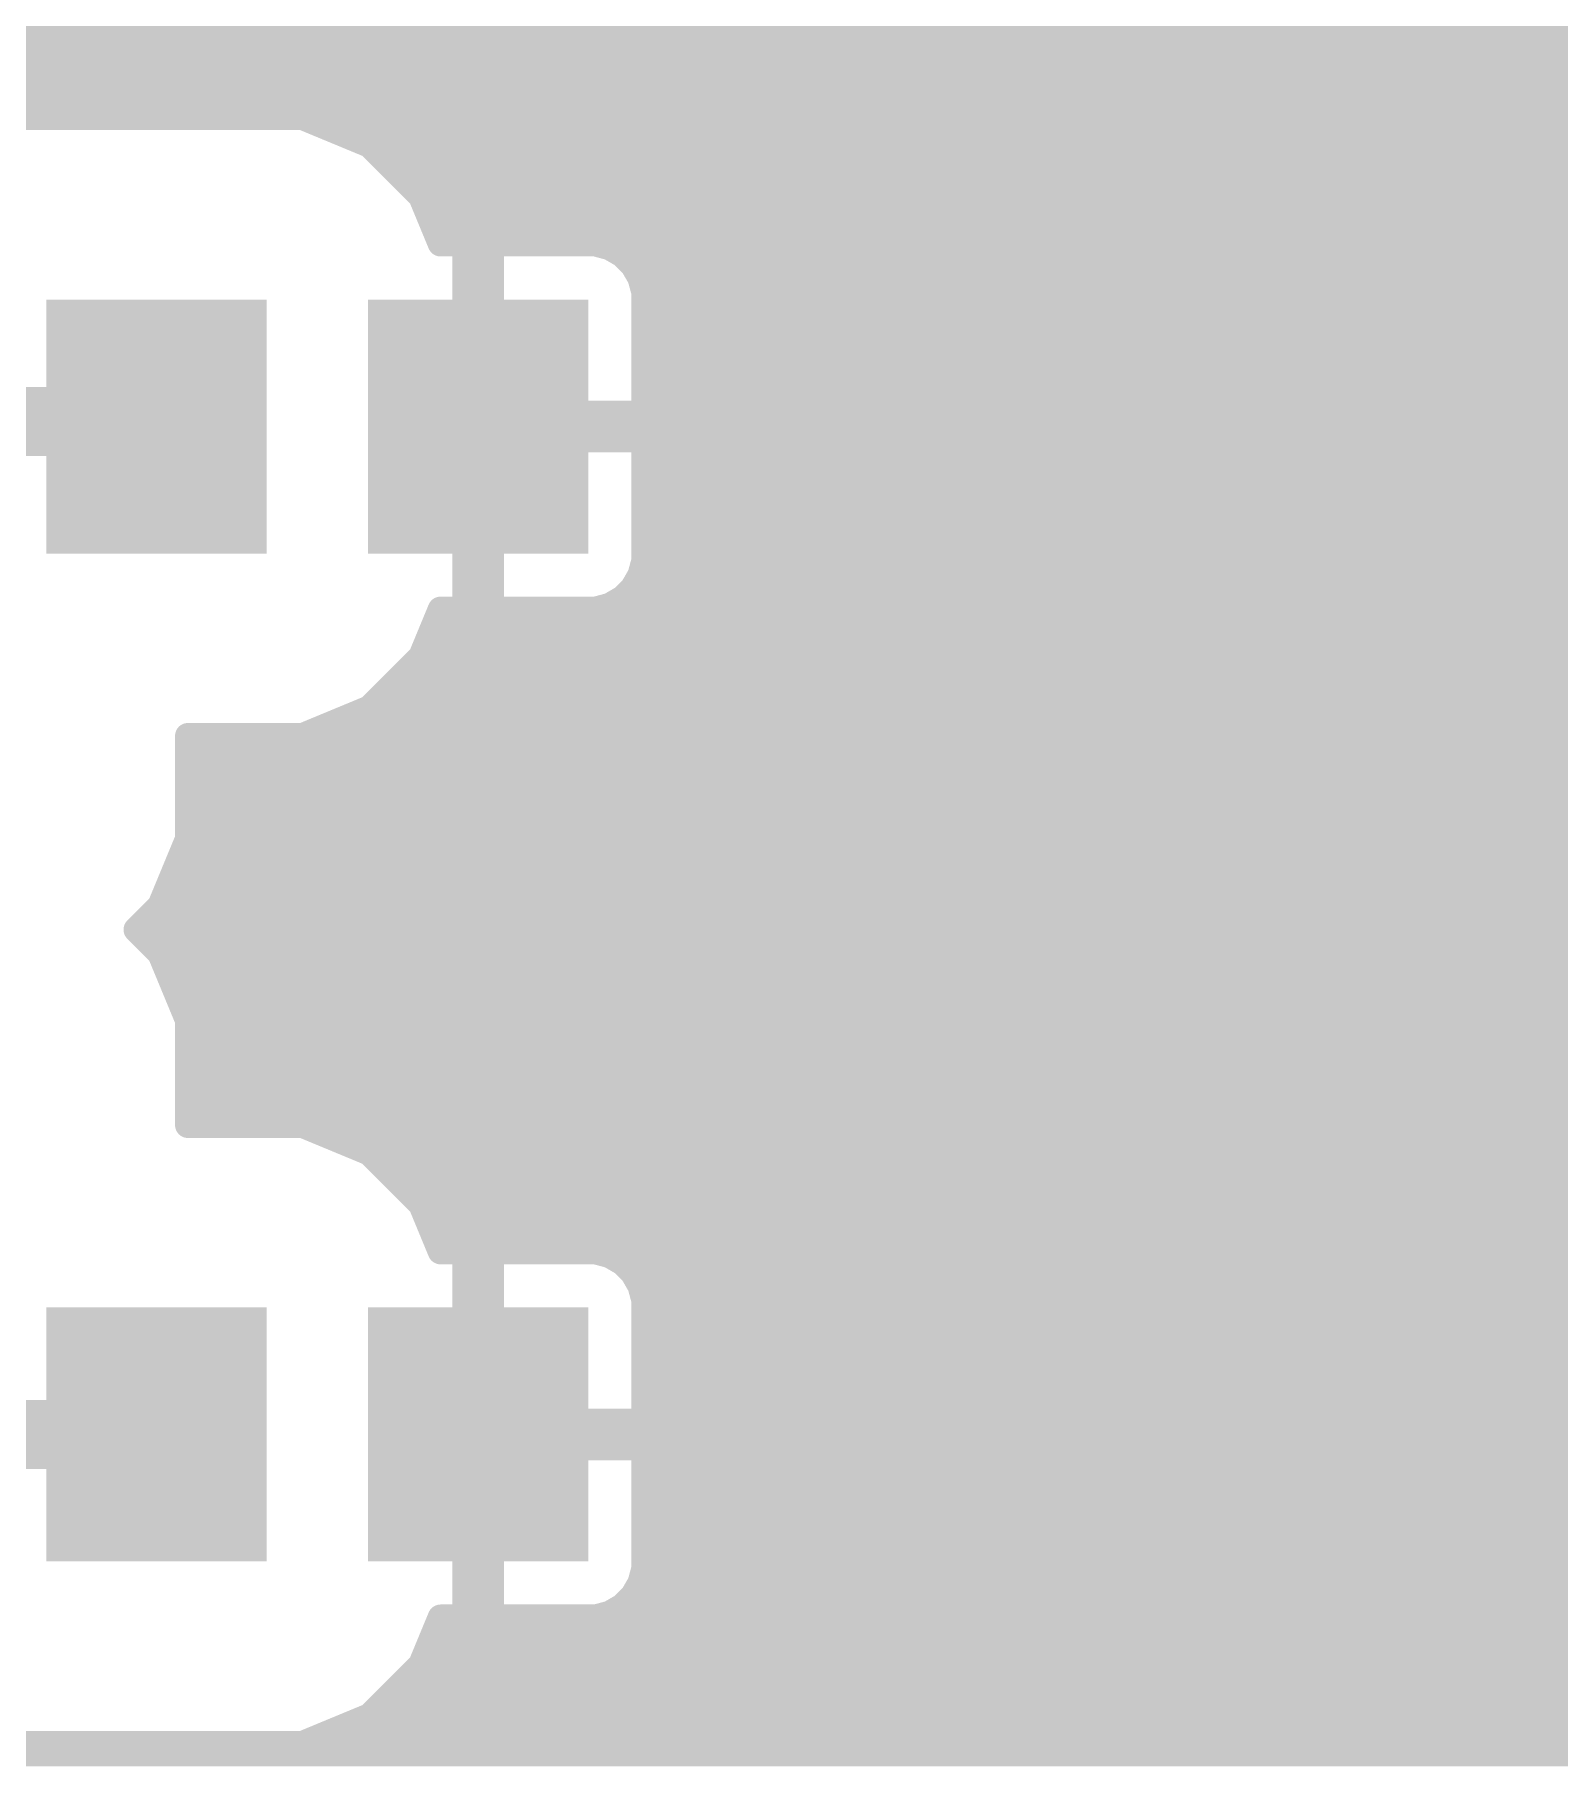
# Model space of a CAD drawing. Extents: x 0 to 75, y 0 to 35.
# Drawn here: x 51.02 to 60.03, y 11.84 to 22.03 of the extents above; entities that cross this region are included whole.
import ezdxf

# ---------------------------------------------------------------- set-up
doc = ezdxf.new("R2010")
doc.units = 0
doc.layers.add('1', color=12, linetype='CONTINUOUS')

# ---------------------------------------------------------------- blocks, each defined once
blk = doc.blocks.new('RECT')
blk.add_solid([(-0.5, -0.5), (0.5, -0.5), (-0.5, 0.5), (0.5, 0.5)])

msp = doc.modelspace()

# ---------------------------------------------------------------- linework, layer by layer
at = {"layer": '1'}
for points, const_width in [([(48.9073, 22.098), (73.9078, 22.098)], 0.1524), ([(48.7549, 21.9456), (73.9078, 21.9456)], 0.1524), ([(48.6025, 21.7932), (73.9078, 21.7932)], 0.1524), ([(48.4501, 21.6408), (73.9078, 21.6408)], 0.1524), ([(52.6041, 21.5462), (50.8759, 21.5462)], 0.1524), ([(52.9996, 21.3824), (52.6041, 21.5462)], 0.1524), ([(52.7436, 21.4884), (73.9078, 21.4884)], 0.1524), ([(53.3024, 21.0796), (52.9996, 21.3824)], 0.1524), ([(53.046, 21.336), (73.9078, 21.336)], 0.1524), ([(53.1984, 21.1836), (73.9078, 21.1836)], 0.1524), ([(53.4181, 20.8002), (53.3024, 21.0796)], 0.1524), ([(53.3224, 21.0312), (73.9078, 21.0312)], 0.1524), ([(53.3855, 20.8788), (73.9078, 20.8788)], 0.1524), ([(53.5638, 20.8002), (53.4181, 20.8002)], 0.1524), ([(53.5638, 19.7962), (53.5638, 20.8002)], 0.1524), ([(53.5638, 20.7264), (53.7162, 20.7264)], 0.1524), ([(54.3335, 20.8002), (53.7162, 20.8002)], 0.1524), ([(53.7162, 20.8002), (53.7162, 19.7962)], 0.1524), ([(54.4175, 20.7777), (54.3335, 20.8002)], 0.1524), ([(54.4927, 20.7342), (54.4175, 20.7777)], 0.1524), ([(54.5542, 20.6727), (54.4927, 20.7342)], 0.1524), ([(54.5006, 20.7264), (73.9078, 20.7264)], 0.1524), ([(54.5977, 20.5975), (54.5542, 20.6727)], 0.1524), ([(53.5638, 20.574), (53.7162, 20.574)], 0.1524), ([(54.6202, 20.5135), (54.5977, 20.5975)], 0.1524), ([(54.604, 20.574), (73.9078, 20.574)], 0.1524), ([(53.5638, 20.4216), (53.7162, 20.4216)], 0.1524), ([(54.6202, 19.7962), (54.6202, 20.5135)], 0.1524), ([(54.6202, 20.4216), (73.9078, 20.4216)], 0.1524), ([(53.5638, 20.2692), (53.7162, 20.2692)], 0.1524), ([(54.6202, 20.2692), (73.9078, 20.2692)], 0.1524), ([(53.5638, 20.1168), (53.7162, 20.1168)], 0.1524), ([(54.6202, 20.1168), (73.9078, 20.1168)], 0.1524), ([(53.5638, 19.9644), (53.7162, 19.9644)], 0.1524), ([(54.6202, 19.9644), (73.9078, 19.9644)], 0.1524), ([(51.71, 19.75), (50.5, 19.75)], 0.4064), ([(51.74, 19.72), (51.71, 19.75)], 0.4064), ([(53.5638, 19.812), (53.7162, 19.812)], 0.1524), ([(54.6202, 19.812), (73.9078, 19.812)], 0.1524), ([(53.7162, 19.7962), (53.5638, 19.7962)], 0.1524), ([(53.7162, 19.6438), (53.7162, 19.7962)], 0.1524), ([(53.7162, 19.7962), (54.6202, 19.7962)], 0.1524), ([(53.5638, 18.6398), (53.5638, 19.6438)], 0.1524), ([(53.5638, 19.6438), (53.7162, 19.6438)], 0.1524), ([(53.7162, 19.6596), (73.9078, 19.6596)], 0.1524), ([(53.7162, 19.6438), (53.7162, 18.6398)], 0.1524), ([(54.6202, 19.6438), (53.7162, 19.6438)], 0.1524), ([(54.6202, 18.9265), (54.6202, 19.6438)], 0.1524), ([(53.5638, 19.5072), (53.7162, 19.5072)], 0.1524), ([(54.6202, 19.5072), (73.9078, 19.5072)], 0.1524), ([(53.5638, 19.3548), (53.7162, 19.3548)], 0.1524), ([(54.6202, 19.3548), (73.9078, 19.3548)], 0.1524), ([(53.5638, 19.2024), (53.7162, 19.2024)], 0.1524), ([(54.6202, 19.2024), (73.9078, 19.2024)], 0.1524), ([(53.5638, 19.05), (53.7162, 19.05)], 0.1524), ([(54.6202, 19.05), (73.9078, 19.05)], 0.1524), ([(53.5638, 18.8976), (53.7162, 18.8976)], 0.1524), ([(54.5977, 18.8425), (54.6202, 18.9265)], 0.1524), ([(54.6124, 18.8976), (73.9078, 18.8976)], 0.1524), ([(54.5542, 18.7673), (54.5977, 18.8425)], 0.1524), ([(53.5638, 18.7452), (53.7162, 18.7452)], 0.1524), ([(54.4175, 18.6623), (54.4927, 18.7058)], 0.1524), ([(54.4927, 18.7058), (54.5542, 18.7673)], 0.1524), ([(54.5322, 18.7452), (73.9078, 18.7452)], 0.1524), ([(53.3024, 18.3604), (53.4181, 18.6398)], 0.1524), ([(53.3986, 18.5928), (73.9078, 18.5928)], 0.1524), ([(53.4181, 18.6398), (53.5638, 18.6398)], 0.1524), ([(53.7162, 18.6398), (54.3335, 18.6398)], 0.1524), ([(54.3335, 18.6398), (54.4175, 18.6623)], 0.1524), ([(53.3355, 18.4404), (73.9078, 18.4404)], 0.1524), ([(52.9996, 18.0576), (53.3024, 18.3604)], 0.1524), ([(53.23, 18.288), (73.9078, 18.288)], 0.1524), ([(53.0776, 18.1356), (73.9078, 18.1356)], 0.1524), ([(52.6041, 17.8938), (52.9996, 18.0576)], 0.1524), ([(52.8199, 17.9832), (73.9078, 17.9832)], 0.1524), ([(51.9262, 17.2859), (51.9262, 17.8938)], 0.1524), ([(51.9262, 17.8938), (52.6041, 17.8938)], 0.1524), ([(51.9262, 17.8308), (73.9078, 17.8308)], 0.1524), ([(51.9262, 17.6784), (73.9078, 17.6784)], 0.1524), ([(51.9262, 17.526), (73.9078, 17.526)], 0.1524), ([(51.9262, 17.3736), (73.9078, 17.3736)], 0.1524), ([(51.7624, 16.8904), (51.9262, 17.2859)], 0.1524), ([(51.8994, 17.2212), (73.9078, 17.2212)], 0.1524), ([(51.8363, 17.0688), (73.9078, 17.0688)], 0.1524), ([(51.622, 16.75), (51.7624, 16.8904)], 0.1524), ([(51.7731, 16.9164), (73.9078, 16.9164)], 0.1524), ([(51.7624, 16.6096), (51.622, 16.75)], 0.1524), ([(51.636, 16.764), (73.9078, 16.764)], 0.1524), ([(51.7604, 16.6116), (73.9078, 16.6116)], 0.1524), ([(51.9262, 16.2141), (51.7624, 16.6096)], 0.1524), ([(51.8247, 16.4592), (73.9078, 16.4592)], 0.1524), ([(51.8878, 16.3068), (73.9078, 16.3068)], 0.1524), ([(51.9262, 15.5962), (51.9262, 16.2141)], 0.1524), ([(51.9262, 16.1544), (73.9078, 16.1544)], 0.1524), ([(51.9262, 16.002), (73.9078, 16.002)], 0.1524), ([(51.9262, 15.8496), (73.9078, 15.8496)], 0.1524), ([(51.9262, 15.6972), (73.9078, 15.6972)], 0.1524), ([(52.6041, 15.5962), (51.9262, 15.5962)], 0.1524), ([(52.9996, 15.4324), (52.6041, 15.5962)], 0.1524), ([(52.7282, 15.5448), (73.9078, 15.5448)], 0.1524), ([(53.3024, 15.1296), (52.9996, 15.4324)], 0.1524), ([(53.0396, 15.3924), (73.9078, 15.3924)], 0.1524), ([(53.192, 15.24), (73.9078, 15.24)], 0.1524), ([(53.4181, 14.8502), (53.3024, 15.1296)], 0.1524), ([(53.3198, 15.0876), (73.9078, 15.0876)], 0.1524), ([(53.3829, 14.9352), (73.9078, 14.9352)], 0.1524), ([(53.5638, 14.8502), (53.4181, 14.8502)], 0.1524), ([(53.5638, 13.8462), (53.5638, 14.8502)], 0.1524), ([(54.3335, 14.8502), (53.7162, 14.8502)], 0.1524), ([(53.7162, 14.8502), (53.7162, 13.8462)], 0.1524), ([(54.4175, 14.8277), (54.3335, 14.8502)], 0.1524), ([(54.4927, 14.7842), (54.4175, 14.8277)], 0.1524), ([(53.5638, 14.7828), (53.7162, 14.7828)], 0.1524), ([(54.5542, 14.7227), (54.4927, 14.7842)], 0.1524), ([(54.4942, 14.7828), (73.9078, 14.7828)], 0.1524), ([(54.5977, 14.6475), (54.5542, 14.7227)], 0.1524), ([(53.5638, 14.6304), (53.7162, 14.6304)], 0.1524), ([(54.6202, 14.5635), (54.5977, 14.6475)], 0.1524), ([(54.6023, 14.6304), (73.9078, 14.6304)], 0.1524), ([(54.6202, 13.8462), (54.6202, 14.5635)], 0.1524), ([(53.5638, 14.478), (53.7162, 14.478)], 0.1524), ([(54.6202, 14.478), (73.9078, 14.478)], 0.1524), ([(53.5638, 14.3256), (53.7162, 14.3256)], 0.1524), ([(54.6202, 14.3256), (73.9078, 14.3256)], 0.1524), ([(53.5638, 14.1732), (53.7162, 14.1732)], 0.1524), ([(54.6202, 14.1732), (73.9078, 14.1732)], 0.1524), ([(53.5638, 14.0208), (53.7162, 14.0208)], 0.1524), ([(54.6202, 14.0208), (73.9078, 14.0208)], 0.1524), ([(51.74, 13.77), (50.48, 13.77)], 0.4064), ([(53.5638, 13.8684), (53.7162, 13.8684)], 0.1524), ([(53.7162, 13.8462), (53.5638, 13.8462)], 0.1524), ([(53.7162, 13.6938), (53.7162, 13.8462)], 0.1524), ([(53.7162, 13.8462), (54.6202, 13.8462)], 0.1524), ([(54.6202, 13.8684), (73.9078, 13.8684)], 0.1524), ([(53.5638, 12.6898), (53.5638, 13.6938)], 0.1524), ([(53.5638, 13.6938), (53.7162, 13.6938)], 0.1524), ([(53.7162, 13.716), (73.9078, 13.716)], 0.1524), ([(53.7162, 13.6938), (53.7162, 12.6898)], 0.1524), ([(54.6202, 13.6938), (53.7162, 13.6938)], 0.1524), ([(54.6202, 12.9765), (54.6202, 13.6938)], 0.1524), ([(53.5638, 13.5636), (53.7162, 13.5636)], 0.1524), ([(54.6202, 13.5636), (73.9078, 13.5636)], 0.1524), ([(53.5638, 13.4112), (53.7162, 13.4112)], 0.1524), ([(54.6202, 13.4112), (73.9078, 13.4112)], 0.1524), ([(53.5638, 13.2588), (53.7162, 13.2588)], 0.1524), ([(54.6202, 13.2588), (73.9078, 13.2588)], 0.1524), ([(53.5638, 13.1064), (53.7162, 13.1064)], 0.1524), ([(54.6202, 13.1064), (73.9078, 13.1064)], 0.1524), ([(54.5977, 12.8925), (54.6202, 12.9765)], 0.1524), ([(53.5638, 12.954), (53.7162, 12.954)], 0.1524), ([(54.5542, 12.8173), (54.5977, 12.8925)], 0.1524), ([(54.6142, 12.954), (73.9078, 12.954)], 0.1524), ([(53.5638, 12.8016), (53.7162, 12.8016)], 0.1524), ([(54.4927, 12.7558), (54.5542, 12.8173)], 0.1524), ([(54.5386, 12.8016), (73.9078, 12.8016)], 0.1524), ([(53.3024, 12.4104), (53.4181, 12.6898)], 0.1524), ([(53.4181, 12.6898), (53.5638, 12.6898)], 0.1524), ([(53.7162, 12.6898), (54.3335, 12.6898)], 0.1524), ([(54.3335, 12.6898), (54.4175, 12.7123)], 0.1524), ([(54.4175, 12.7123), (54.4927, 12.7558)], 0.1524), ([(53.4013, 12.6492), (73.9078, 12.6492)], 0.1524), ([(53.3382, 12.4968), (73.9078, 12.4968)], 0.1524), ([(52.9996, 12.1076), (53.3024, 12.4104)], 0.1524), ([(53.2364, 12.3444), (73.9078, 12.3444)], 0.1524), ([(53.084, 12.192), (73.9078, 12.192)], 0.1524), ([(52.6041, 11.9438), (52.9996, 12.1076)], 0.1524), ([(52.8354, 12.0396), (73.9078, 12.0396)], 0.1524), ([(50.3762, 11.8872), (73.9078, 11.8872)], 0.1524), ([(50.8759, 11.9438), (52.6041, 11.9438)], 0.1524)]:
    msp.add_lwpolyline(points, dxfattribs=dict(at, const_width=const_width))
for points, const_width in [([(52.6186, 21.5814, 1), (52.5895, 21.511)], 0.0762), ([(52.6041, 21.5081, 1), (52.6041, 21.5843)], 0.0762), ([(52.7436, 21.5265, 1), (52.7436, 21.4503)], 0.0762), ([(53.0266, 21.4093, 1), (52.9727, 21.3554)], 0.0762), ([(52.985, 21.3472, 1), (53.0142, 21.4176)], 0.0762), ([(53.046, 21.3741, 1), (53.046, 21.2979)], 0.0762), ([(53.1984, 21.2217, 1), (53.1984, 21.1455)], 0.0762), ([(53.3376, 21.0942, 1), (53.2672, 21.065)], 0.0762), ([(53.2754, 21.0527, 1), (53.3293, 21.1066)], 0.0762), ([(53.3224, 21.0693, 1), (53.3224, 20.9931)], 0.0762), ([(53.3855, 20.9169, 1), (53.3855, 20.8407)], 0.0762), ([(53.4181, 20.8383, 1), (53.4181, 20.7621)], 0.0762), ([(53.3829, 20.7856, 1), (53.4533, 20.8148)], 0.0762), ([(53.6019, 20.8002, 1), (53.5257, 20.8002)], 0.0762), ([(53.5638, 20.7645, 1), (53.5638, 20.6883)], 0.0762), ([(53.5638, 20.7621, 1), (53.5638, 20.8383)], 0.0762), ([(53.7162, 20.8383, 1), (53.7162, 20.7621)], 0.0762), ([(53.7543, 20.8002, 1), (53.6781, 20.8002)], 0.0762), ([(53.7162, 20.6883, 1), (53.7162, 20.7645)], 0.0762), ([(54.3433, 20.837, 1), (54.3236, 20.7634)], 0.0762), ([(54.3335, 20.7621, 1), (54.3335, 20.8383)], 0.0762), ([(54.4365, 20.8107, 1), (54.3984, 20.7447)], 0.0762), ([(54.4076, 20.7409, 1), (54.4273, 20.8145)], 0.0762), ([(54.5197, 20.7612, 1), (54.4658, 20.7073)], 0.0762), ([(54.5006, 20.7645, 1), (54.5006, 20.6883)], 0.0762), ([(54.4737, 20.7012, 1), (54.5118, 20.7672)], 0.0762), ([(54.5872, 20.6918, 1), (54.5212, 20.6537)], 0.0762), ([(54.5273, 20.6458, 1), (54.5812, 20.6997)], 0.0762), ([(53.5638, 20.6121, 1), (53.5638, 20.5359)], 0.0762), ([(53.7162, 20.5359, 1), (53.7162, 20.6121)], 0.0762), ([(54.6345, 20.6073, 1), (54.5609, 20.5876)], 0.0762), ([(54.5647, 20.5784, 1), (54.6307, 20.6165)], 0.0762), ([(54.604, 20.6121, 1), (54.604, 20.5359)], 0.0762), ([(53.5638, 20.4597, 1), (53.5638, 20.3835)], 0.0762), ([(53.7162, 20.3835, 1), (53.7162, 20.4597)], 0.0762), ([(54.6583, 20.5135, 1), (54.5821, 20.5135)], 0.0762), ([(54.6202, 20.4597, 1), (54.6202, 20.3835)], 0.0762), ([(54.5834, 20.5036, 1), (54.657, 20.5233)], 0.0762), ([(53.5638, 20.3073, 1), (53.5638, 20.2311)], 0.0762), ([(53.7162, 20.2311, 1), (53.7162, 20.3073)], 0.0762), ([(54.6202, 20.3073, 1), (54.6202, 20.2311)], 0.0762), ([(53.5638, 20.1549, 1), (53.5638, 20.0787)], 0.0762), ([(53.7162, 20.0787, 1), (53.7162, 20.1549)], 0.0762), ([(54.6202, 20.1549, 1), (54.6202, 20.0787)], 0.0762), ([(53.5638, 20.0025, 1), (53.5638, 19.9263)], 0.0762), ([(53.7162, 19.9263, 1), (53.7162, 20.0025)], 0.0762), ([(54.6202, 20.0025, 1), (54.6202, 19.9263)], 0.0762), ([(51.7818, 19.8218, 1), (51.6382, 19.6782)], 0.2032), ([(51.6682, 19.6482, 1), (51.8118, 19.7918)], 0.2032), ([(51.71, 19.6484, 1), (51.71, 19.8516)], 0.2032), ([(53.5638, 19.8501, 1), (53.5638, 19.7739)], 0.0762), ([(53.7162, 19.7739, 1), (53.7162, 19.8501)], 0.0762), ([(54.6202, 19.8501, 1), (54.6202, 19.7739)], 0.0762), ([(53.5638, 19.8343, 1), (53.5638, 19.7581)], 0.0762), ([(53.5257, 19.7962, 1), (53.6019, 19.7962)], 0.0762), ([(53.7543, 19.7962, 1), (53.6781, 19.7962)], 0.0762), ([(53.7162, 19.8343, 1), (53.7162, 19.7581)], 0.0762), ([(53.6781, 19.7962, 1), (53.7543, 19.7962)], 0.0762), ([(53.7162, 19.7581, 1), (53.7162, 19.8343)], 0.0762), ([(54.5821, 19.7962, 1), (54.6583, 19.7962)], 0.0762), ([(54.6202, 19.7581, 1), (54.6202, 19.8343)], 0.0762), ([(53.6019, 19.6438, 1), (53.5257, 19.6438)], 0.0762), ([(53.5638, 19.6819, 1), (53.5638, 19.6057)], 0.0762), ([(53.7162, 19.6977, 1), (53.7162, 19.6215)], 0.0762), ([(53.7543, 19.6438, 1), (53.6781, 19.6438)], 0.0762), ([(53.7162, 19.6819, 1), (53.7162, 19.6057)], 0.0762), ([(53.6781, 19.6438, 1), (53.7543, 19.6438)], 0.0762), ([(53.7162, 19.6057, 1), (53.7162, 19.6819)], 0.0762), ([(54.6583, 19.6438, 1), (54.5821, 19.6438)], 0.0762), ([(54.6202, 19.6057, 1), (54.6202, 19.6819)], 0.0762), ([(53.5638, 19.5453, 1), (53.5638, 19.4691)], 0.0762), ([(53.7162, 19.4691, 1), (53.7162, 19.5453)], 0.0762), ([(54.6202, 19.5453, 1), (54.6202, 19.4691)], 0.0762), ([(53.5638, 19.3929, 1), (53.5638, 19.3167)], 0.0762), ([(53.7162, 19.3167, 1), (53.7162, 19.3929)], 0.0762), ([(54.6202, 19.3929, 1), (54.6202, 19.3167)], 0.0762), ([(53.5638, 19.2405, 1), (53.5638, 19.1643)], 0.0762), ([(53.7162, 19.1643, 1), (53.7162, 19.2405)], 0.0762), ([(54.6202, 19.2405, 1), (54.6202, 19.1643)], 0.0762), ([(53.5638, 19.0881, 1), (53.5638, 19.0119)], 0.0762), ([(53.7162, 19.0119, 1), (53.7162, 19.0881)], 0.0762), ([(54.6202, 19.0881, 1), (54.6202, 19.0119)], 0.0762), ([(53.5638, 18.9357, 1), (53.5638, 18.8595)], 0.0762), ([(53.7162, 18.8595, 1), (53.7162, 18.9357)], 0.0762), ([(54.6124, 18.9357, 1), (54.6124, 18.8595)], 0.0762), ([(54.5821, 18.9265, 1), (54.6583, 18.9265)], 0.0762), ([(54.657, 18.9167, 1), (54.5834, 18.9364)], 0.0762), ([(54.5609, 18.8524, 1), (54.6345, 18.8327)], 0.0762), ([(54.6307, 18.8235, 1), (54.5647, 18.8616)], 0.0762), ([(53.5638, 18.7833, 1), (53.5638, 18.7071)], 0.0762), ([(53.7162, 18.7071, 1), (53.7162, 18.7833)], 0.0762), ([(54.4658, 18.7327, 1), (54.5197, 18.6788)], 0.0762), ([(54.5118, 18.6728, 1), (54.4737, 18.7388)], 0.0762), ([(54.5322, 18.7833, 1), (54.5322, 18.7071)], 0.0762), ([(54.5212, 18.7863, 1), (54.5872, 18.7482)], 0.0762), ([(54.5812, 18.7403, 1), (54.5273, 18.7942)], 0.0762), ([(53.3986, 18.6309, 1), (53.3986, 18.5547)], 0.0762), ([(53.4181, 18.6779, 1), (53.4181, 18.6017)], 0.0762), ([(53.4533, 18.6252, 1), (53.3829, 18.6544)], 0.0762), ([(53.5257, 18.6398, 1), (53.6019, 18.6398)], 0.0762), ([(53.5638, 18.6017, 1), (53.5638, 18.6779)], 0.0762), ([(53.7162, 18.6779, 1), (53.7162, 18.6017)], 0.0762), ([(53.6781, 18.6398, 1), (53.7543, 18.6398)], 0.0762), ([(54.3236, 18.6766, 1), (54.3433, 18.603)], 0.0762), ([(54.3335, 18.6017, 1), (54.3335, 18.6779)], 0.0762), ([(54.3984, 18.6953, 1), (54.4365, 18.6293)], 0.0762), ([(54.4273, 18.6255, 1), (54.4076, 18.6991)], 0.0762), ([(53.3355, 18.4785, 1), (53.3355, 18.4023)], 0.0762), ([(53.23, 18.3261, 1), (53.23, 18.2499)], 0.0762), ([(53.2672, 18.375, 1), (53.3376, 18.3458)], 0.0762), ([(53.3293, 18.3334, 1), (53.2754, 18.3873)], 0.0762), ([(53.0776, 18.1737, 1), (53.0776, 18.0975)], 0.0762), ([(52.8199, 18.0213, 1), (52.8199, 17.9451)], 0.0762), ([(52.9727, 18.0846, 1), (53.0266, 18.0307)], 0.0762), ([(53.0142, 18.0224, 1), (52.985, 18.0928)], 0.0762), ([(51.9643, 17.8938, 1), (51.8881, 17.8938)], 0.0762), ([(51.9262, 17.9319, 1), (51.9262, 17.8557)], 0.0762), ([(52.5895, 17.929, 1), (52.6186, 17.8586)], 0.0762), ([(52.6041, 17.8557, 1), (52.6041, 17.9319)], 0.0762), ([(51.9262, 17.8689, 1), (51.9262, 17.7927)], 0.0762), ([(51.9262, 17.7165, 1), (51.9262, 17.6403)], 0.0762), ([(51.9262, 17.5641, 1), (51.9262, 17.4879)], 0.0762), ([(51.9262, 17.4117, 1), (51.9262, 17.3355)], 0.0762), ([(51.9614, 17.2713, 1), (51.891, 17.3005)], 0.0762), ([(51.8994, 17.2593, 1), (51.8994, 17.1831)], 0.0762), ([(51.8881, 17.2859, 1), (51.9643, 17.2859)], 0.0762), ([(51.8363, 17.1069, 1), (51.8363, 17.0307)], 0.0762), ([(51.7272, 16.905, 1), (51.7976, 16.8758)], 0.0762), ([(51.7731, 16.9545, 1), (51.7731, 16.8783)], 0.0762), ([(51.7893, 16.8634, 1), (51.7354, 16.9173)], 0.0762), ([(51.6489, 16.7769, 1), (51.595, 16.7231)], 0.0762), ([(51.636, 16.8021, 1), (51.636, 16.7259)], 0.0762), ([(51.595, 16.7769, 1), (51.6489, 16.7231)], 0.0762), ([(51.7604, 16.6497, 1), (51.7604, 16.5735)], 0.0762), ([(51.7976, 16.6242, 1), (51.7272, 16.595)], 0.0762), ([(51.7354, 16.5827, 1), (51.7893, 16.6366)], 0.0762), ([(51.8247, 16.4973, 1), (51.8247, 16.4211)], 0.0762), ([(51.8878, 16.3449, 1), (51.8878, 16.2687)], 0.0762), ([(51.9643, 16.2141, 1), (51.8881, 16.2141)], 0.0762), ([(51.9262, 16.1925, 1), (51.9262, 16.1163)], 0.0762), ([(51.891, 16.1995, 1), (51.9614, 16.2286)], 0.0762), ([(51.9262, 16.0401, 1), (51.9262, 15.9639)], 0.0762), ([(51.9262, 15.8877, 1), (51.9262, 15.8115)], 0.0762), ([(51.9262, 15.7353, 1), (51.9262, 15.6591)], 0.0762), ([(51.9262, 15.6343, 1), (51.9262, 15.5581)], 0.0762), ([(51.8881, 15.5962, 1), (51.9643, 15.5962)], 0.0762), ([(52.6186, 15.6314, 1), (52.5895, 15.561)], 0.0762), ([(52.6041, 15.5581, 1), (52.6041, 15.6343)], 0.0762), ([(52.7282, 15.5829, 1), (52.7282, 15.5067)], 0.0762), ([(53.0266, 15.4593, 1), (52.9727, 15.4054)], 0.0762), ([(52.985, 15.3972, 1), (53.0142, 15.4676)], 0.0762), ([(53.0396, 15.4305, 1), (53.0396, 15.3543)], 0.0762), ([(53.192, 15.2781, 1), (53.192, 15.2019)], 0.0762), ([(53.3376, 15.1442, 1), (53.2672, 15.115)], 0.0762), ([(53.2754, 15.1027, 1), (53.3293, 15.1566)], 0.0762), ([(53.3198, 15.1257, 1), (53.3198, 15.0495)], 0.0762), ([(53.3829, 14.9733, 1), (53.3829, 14.8971)], 0.0762), ([(53.4181, 14.8883, 1), (53.4181, 14.8121)], 0.0762), ([(53.3829, 14.8356, 1), (53.4533, 14.8648)], 0.0762), ([(53.6019, 14.8502, 1), (53.5257, 14.8502)], 0.0762), ([(53.5638, 14.8121, 1), (53.5638, 14.8883)], 0.0762), ([(53.7162, 14.8883, 1), (53.7162, 14.8121)], 0.0762), ([(53.7543, 14.8502, 1), (53.6781, 14.8502)], 0.0762), ([(54.3433, 14.887, 1), (54.3236, 14.8134)], 0.0762), ([(54.3335, 14.8121, 1), (54.3335, 14.8883)], 0.0762), ([(54.4365, 14.8607, 1), (54.3984, 14.7947)], 0.0762), ([(54.4076, 14.7909, 1), (54.4273, 14.8645)], 0.0762), ([(53.5638, 14.8209, 1), (53.5638, 14.7447)], 0.0762), ([(53.7162, 14.7447, 1), (53.7162, 14.8209)], 0.0762), ([(54.5197, 14.8112, 1), (54.4658, 14.7573)], 0.0762), ([(54.4942, 14.8209, 1), (54.4942, 14.7447)], 0.0762), ([(54.4737, 14.7512, 1), (54.5118, 14.8172)], 0.0762), ([(54.5872, 14.7418, 1), (54.5212, 14.7037)], 0.0762), ([(54.5273, 14.6958, 1), (54.5812, 14.7497)], 0.0762), ([(53.5638, 14.6685, 1), (53.5638, 14.5923)], 0.0762), ([(53.7162, 14.5923, 1), (53.7162, 14.6685)], 0.0762), ([(54.6345, 14.6573, 1), (54.5609, 14.6376)], 0.0762), ([(54.6023, 14.6685, 1), (54.6023, 14.5923)], 0.0762), ([(54.5647, 14.6284, 1), (54.6307, 14.6665)], 0.0762), ([(54.6583, 14.5635, 1), (54.5821, 14.5635)], 0.0762), ([(54.5834, 14.5536, 1), (54.657, 14.5733)], 0.0762), ([(53.5638, 14.5161, 1), (53.5638, 14.4399)], 0.0762), ([(53.7162, 14.4399, 1), (53.7162, 14.5161)], 0.0762), ([(54.6202, 14.5161, 1), (54.6202, 14.4399)], 0.0762), ([(53.5638, 14.3637, 1), (53.5638, 14.2875)], 0.0762), ([(53.7162, 14.2875, 1), (53.7162, 14.3637)], 0.0762), ([(54.6202, 14.3637, 1), (54.6202, 14.2875)], 0.0762), ([(53.5638, 14.2113, 1), (53.5638, 14.1351)], 0.0762), ([(53.7162, 14.1351, 1), (53.7162, 14.2113)], 0.0762), ([(54.6202, 14.2113, 1), (54.6202, 14.1351)], 0.0762), ([(53.5638, 14.0589, 1), (53.5638, 13.9827)], 0.0762), ([(53.7162, 13.9827, 1), (53.7162, 14.0589)], 0.0762), ([(54.6202, 14.0589, 1), (54.6202, 13.9827)], 0.0762), ([(51.74, 13.6684, 1), (51.74, 13.8716)], 0.2032), ([(53.5638, 13.9065, 1), (53.5638, 13.8303)], 0.0762), ([(53.5638, 13.8843, 1), (53.5638, 13.8081)], 0.0762), ([(53.5257, 13.8462, 1), (53.6019, 13.8462)], 0.0762), ([(53.7543, 13.8462, 1), (53.6781, 13.8462)], 0.0762), ([(53.7162, 13.8843, 1), (53.7162, 13.8081)], 0.0762), ([(53.6781, 13.8462, 1), (53.7543, 13.8462)], 0.0762), ([(53.7162, 13.8303, 1), (53.7162, 13.9065)], 0.0762), ([(53.7162, 13.8081, 1), (53.7162, 13.8843)], 0.0762), ([(54.6202, 13.9065, 1), (54.6202, 13.8303)], 0.0762), ([(54.5821, 13.8462, 1), (54.6583, 13.8462)], 0.0762), ([(54.6202, 13.8081, 1), (54.6202, 13.8843)], 0.0762), ([(53.6019, 13.6938, 1), (53.5257, 13.6938)], 0.0762), ([(53.5638, 13.7319, 1), (53.5638, 13.6557)], 0.0762), ([(53.7162, 13.7541, 1), (53.7162, 13.6779)], 0.0762), ([(53.7543, 13.6938, 1), (53.6781, 13.6938)], 0.0762), ([(53.7162, 13.7319, 1), (53.7162, 13.6557)], 0.0762), ([(53.7162, 13.6557, 1), (53.7162, 13.7319)], 0.0762), ([(54.6583, 13.6938, 1), (54.5821, 13.6938)], 0.0762), ([(54.6202, 13.6557, 1), (54.6202, 13.7319)], 0.0762), ([(53.6781, 13.6938, 1), (53.7543, 13.6938)], 0.0762), ([(53.5638, 13.6017, 1), (53.5638, 13.5255)], 0.0762), ([(53.7162, 13.5255, 1), (53.7162, 13.6017)], 0.0762), ([(54.6202, 13.6017, 1), (54.6202, 13.5255)], 0.0762), ([(53.5638, 13.4493, 1), (53.5638, 13.3731)], 0.0762), ([(53.7162, 13.3731, 1), (53.7162, 13.4493)], 0.0762), ([(54.6202, 13.4493, 1), (54.6202, 13.3731)], 0.0762), ([(53.5638, 13.2969, 1), (53.5638, 13.2207)], 0.0762), ([(53.7162, 13.2207, 1), (53.7162, 13.2969)], 0.0762), ([(54.6202, 13.2969, 1), (54.6202, 13.2207)], 0.0762), ([(53.5638, 13.1445, 1), (53.5638, 13.0683)], 0.0762), ([(53.7162, 13.0683, 1), (53.7162, 13.1445)], 0.0762), ([(54.6202, 13.1445, 1), (54.6202, 13.0683)], 0.0762), ([(54.657, 12.9667, 1), (54.5834, 12.9864)], 0.0762), ([(53.5638, 12.9921, 1), (53.5638, 12.9159)], 0.0762), ([(53.7162, 12.9159, 1), (53.7162, 12.9921)], 0.0762), ([(54.6307, 12.8735, 1), (54.5647, 12.9116)], 0.0762), ([(54.6142, 12.9921, 1), (54.6142, 12.9159)], 0.0762), ([(54.5821, 12.9765, 1), (54.6583, 12.9765)], 0.0762), ([(53.5638, 12.8397, 1), (53.5638, 12.7635)], 0.0762), ([(53.7162, 12.7635, 1), (53.7162, 12.8397)], 0.0762), ([(54.5386, 12.8397, 1), (54.5386, 12.7635)], 0.0762), ([(54.5212, 12.8363, 1), (54.5872, 12.7982)], 0.0762), ([(54.5812, 12.7903, 1), (54.5273, 12.8442)], 0.0762), ([(54.5609, 12.9024, 1), (54.6345, 12.8827)], 0.0762), ([(53.4181, 12.7279, 1), (53.4181, 12.6517)], 0.0762), ([(53.4533, 12.6752, 1), (53.3829, 12.7044)], 0.0762), ([(53.5638, 12.6517, 1), (53.5638, 12.7279)], 0.0762), ([(53.7162, 12.7279, 1), (53.7162, 12.6517)], 0.0762), ([(54.3236, 12.7266, 1), (54.3433, 12.653)], 0.0762), ([(54.3335, 12.6517, 1), (54.3335, 12.7279)], 0.0762), ([(54.3984, 12.7453, 1), (54.4365, 12.6793)], 0.0762), ([(54.4273, 12.6755, 1), (54.4076, 12.7491)], 0.0762), ([(54.4658, 12.7827, 1), (54.5197, 12.7288)], 0.0762), ([(54.5118, 12.7228, 1), (54.4737, 12.7888)], 0.0762), ([(53.4013, 12.6873, 1), (53.4013, 12.6111)], 0.0762), ([(53.5257, 12.6898, 1), (53.6019, 12.6898)], 0.0762), ([(53.6781, 12.6898, 1), (53.7543, 12.6898)], 0.0762), ([(53.3382, 12.5349, 1), (53.3382, 12.4587)], 0.0762), ([(53.2672, 12.425, 1), (53.3376, 12.3958)], 0.0762), ([(53.3293, 12.3834, 1), (53.2754, 12.4373)], 0.0762), ([(53.2364, 12.3825, 1), (53.2364, 12.3063)], 0.0762), ([(53.084, 12.2301, 1), (53.084, 12.1539)], 0.0762), ([(52.9727, 12.1346, 1), (53.0266, 12.0807)], 0.0762), ([(53.0142, 12.0724, 1), (52.985, 12.1428)], 0.0762), ([(52.8354, 12.0777, 1), (52.8354, 12.0015)], 0.0762), ([(52.5895, 11.979, 1), (52.6186, 11.9086)], 0.0762), ([(52.6041, 11.9057, 1), (52.6041, 11.9819)], 0.0762)]:
    msp.add_lwpolyline(points, format="xyb", dxfattribs=dict(at, const_width=const_width))

# ---------------------------------------------------------------- block references
at = {"layer": '1', "xscale": 1.3, "yscale": 1.5}
for p in [(51.74, 19.72), (53.64, 19.72), (51.74, 13.77), (53.64, 13.77)]:
    msp.add_blockref('RECT', p, dxfattribs=at)

doc.saveas('drawing.dxf')
